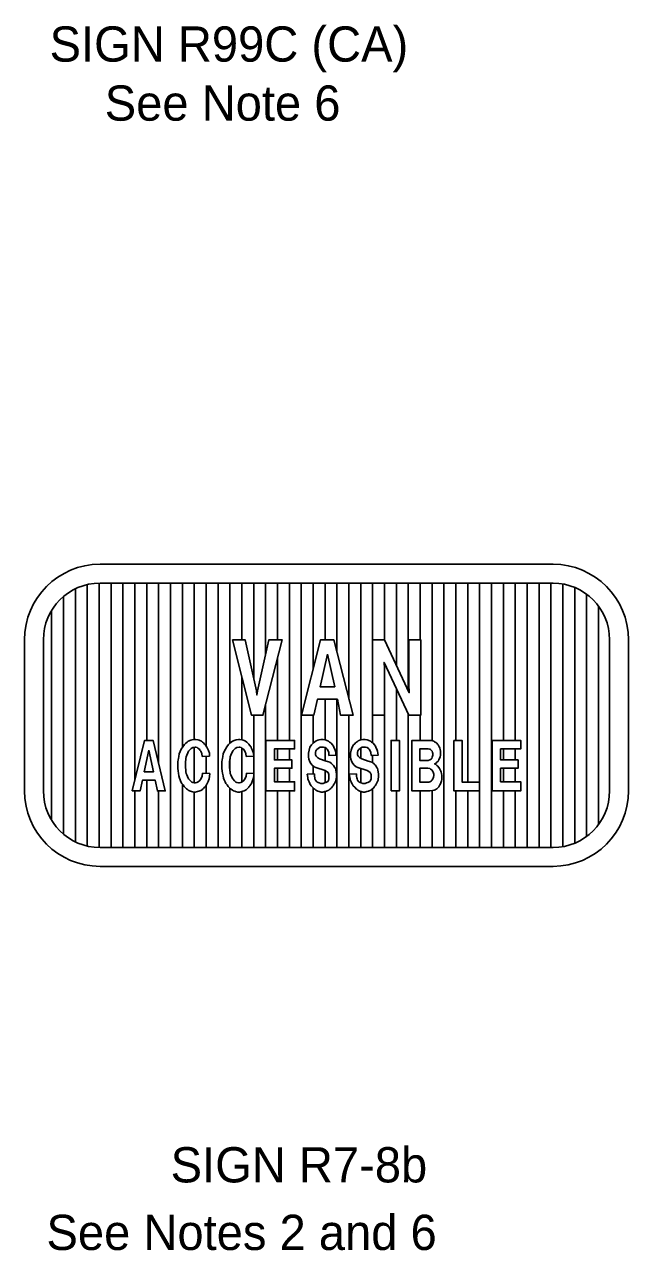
# Model space of a CAD drawing. Extents: x -1257 to -1074, y 318 to 440.
# Drawn here: x -1175.52 to -1163.52, y 326.56 to 350.91 of the extents above; entities that cross this region are included whole.
import ezdxf

# ---------------------------------------------------------------- set-up
doc = ezdxf.new("R2010")
doc.units = 0
doc.layers.add('mc_MISC-CONST-anno', color=7, linetype='Continuous')
doc.layers.add('rd_CONST-DETAIL', color=7, linetype='Continuous')

msp = doc.modelspace()

# ---------------------------------------------------------------- linework, layer by layer
at = {"layer": 'rd_CONST-DETAIL'}
for p, q in [((-1174.017, 340.189), (-1165.017, 340.189)), ((-1174.506, 334.678), (-1174.506, 339.699)), ((-1174.27, 334.595), (-1174.27, 339.783)), ((-1174.034, 334.564), (-1174.034, 339.812)), ((-1174.017, 339.814), (-1165.017, 339.814)), ((-1173.797, 334.564), (-1173.797, 339.814)), ((-1173.561, 334.564), (-1173.561, 339.814)), ((-1173.325, 335.899), (-1173.325, 339.814)), ((-1173.089, 336.689), (-1173.089, 339.814)), ((-1172.852, 336.229), (-1172.852, 339.814)), ((-1172.616, 334.564), (-1172.616, 339.814)), ((-1172.38, 336.551), (-1172.38, 339.814)), ((-1172.144, 336.712), (-1172.144, 339.814)), ((-1171.908, 336.576), (-1171.908, 339.814)), ((-1171.671, 334.564), (-1171.671, 339.814)), ((-1171.435, 336.637), (-1171.435, 339.814)), ((-1171.199, 338.689), (-1171.199, 339.814)), ((-1170.963, 337.923), (-1170.963, 339.814)), ((-1170.727, 338.398), (-1170.727, 339.814)), ((-1170.49, 338.689), (-1170.49, 339.814)), ((-1170.254, 336.689), (-1170.254, 339.814)), ((-1170.018, 334.564), (-1170.018, 339.814)), ((-1169.782, 338.113), (-1169.782, 339.814)), ((-1169.545, 338.689), (-1169.545, 339.814)), ((-1169.309, 338.442), (-1169.309, 339.814)), ((-1169.073, 337.513), (-1169.073, 339.814)), ((-1168.837, 336.702), (-1168.837, 339.814)), ((-1168.601, 336.641), (-1168.601, 339.814)), ((-1168.364, 338.689), (-1168.364, 339.814)), ((-1168.128, 338.184), (-1168.128, 339.814)), ((-1167.892, 337.677), (-1167.892, 339.814)), ((-1167.656, 338.689), (-1167.656, 339.814)), ((-1167.419, 336.685), (-1167.419, 339.814)), ((-1167.183, 334.564), (-1167.183, 339.814)), ((-1166.947, 336.689), (-1166.947, 339.814)), ((-1166.711, 335.862), (-1166.711, 339.814)), ((-1166.475, 334.564), (-1166.475, 339.814)), ((-1166.238, 334.564), (-1166.238, 339.814)), ((-1166.002, 336.689), (-1166.002, 339.814)), ((-1165.766, 336.689), (-1165.766, 339.814)), ((-1165.53, 334.564), (-1165.53, 339.814)), ((-1165.293, 334.564), (-1165.293, 339.814)), ((-1165.057, 334.564), (-1165.057, 339.814)), ((-1164.821, 334.583), (-1164.821, 339.795)), ((-1164.585, 334.65), (-1164.585, 339.726)), ((-1174.742, 334.831), (-1174.742, 339.546)), ((-1164.349, 334.785), (-1164.349, 339.591)), ((-1174.978, 335.107), (-1174.978, 339.271)), ((-1164.112, 335.023), (-1164.112, 339.356)), ((-1175.517, 335.689), (-1175.517, 338.689)), ((-1175.142, 335.689), (-1175.142, 338.689)), ((-1167.646, 337.189), (-1167.646, 338.689)), ((-1163.892, 335.689), (-1163.892, 338.689)), ((-1163.517, 335.689), (-1163.517, 338.689)), ((-1170.49, 336.689), (-1170.49, 338.326)), ((-1171.199, 336.705), (-1171.199, 337.945)), ((-1168.128, 336.689), (-1168.128, 337.715)), ((-1169.545, 336.705), (-1169.545, 337.507)), ((-1169.309, 334.564), (-1169.309, 337.507)), ((-1170.727, 334.564), (-1170.727, 337.397)), ((-1167.892, 334.564), (-1167.892, 337.209)), ((-1170.963, 336.035), (-1170.963, 337.189)), ((-1169.782, 336.635), (-1169.782, 337.189)), ((-1169.073, 334.564), (-1169.073, 337.189)), ((-1168.364, 334.564), (-1168.364, 337.189)), ((-1167.656, 336.689), (-1167.656, 337.189)), ((-1172.144, 335.847), (-1172.144, 336.552)), ((-1171.199, 335.865), (-1171.199, 336.54)), ((-1170.49, 336.303), (-1170.49, 336.523)), ((-1170.254, 336.303), (-1170.254, 336.523)), ((-1169.545, 336.286), (-1169.545, 336.547)), ((-1168.837, 336.337), (-1168.837, 336.538)), ((-1166.002, 336.303), (-1166.002, 336.523)), ((-1165.766, 336.303), (-1165.766, 336.523)), ((-1171.908, 336.039), (-1171.908, 336.378)), ((-1171.435, 336.078), (-1171.435, 336.327)), ((-1168.601, 336.246), (-1168.601, 336.391)), ((-1170.963, 334.564), (-1170.963, 335.984)), ((-1170.49, 335.87), (-1170.49, 336.137)), ((-1170.254, 335.87), (-1170.254, 336.137)), ((-1169.782, 336.026), (-1169.782, 336.183)), ((-1169.545, 335.849), (-1169.545, 336.091)), ((-1168.837, 335.849), (-1168.837, 336.134)), ((-1166.002, 335.87), (-1166.002, 336.137)), ((-1165.766, 335.87), (-1165.766, 336.137)), ((-1173.089, 334.564), (-1173.089, 335.901)), ((-1172.38, 334.564), (-1172.38, 335.824)), ((-1171.908, 334.564), (-1171.908, 335.801)), ((-1171.435, 334.564), (-1171.435, 335.74)), ((-1169.782, 334.564), (-1169.782, 335.748)), ((-1173.325, 334.564), (-1173.325, 335.689)), ((-1172.852, 334.564), (-1172.852, 335.689)), ((-1172.144, 334.564), (-1172.144, 335.665)), ((-1171.199, 334.564), (-1171.199, 335.674)), ((-1170.49, 334.564), (-1170.49, 335.689)), ((-1170.254, 334.564), (-1170.254, 335.689)), ((-1169.545, 334.564), (-1169.545, 335.674)), ((-1168.837, 334.564), (-1168.837, 335.675)), ((-1168.601, 334.564), (-1168.601, 335.733)), ((-1168.128, 334.564), (-1168.128, 335.689)), ((-1167.656, 334.564), (-1167.656, 335.689)), ((-1167.419, 334.564), (-1167.419, 335.695)), ((-1166.947, 334.564), (-1166.947, 335.689)), ((-1166.711, 334.564), (-1166.711, 335.689)), ((-1166.002, 334.564), (-1166.002, 335.689)), ((-1165.766, 334.564), (-1165.766, 335.689)), ((-1174.017, 334.564), (-1165.017, 334.564)), ((-1174.017, 334.189), (-1165.017, 334.189))]:
    msp.add_line(p, q, dxfattribs=at)
for points in [[(-1171.388, 338.689), (-1171.007, 337.189), (-1170.78, 337.189), (-1170.398, 338.689), (-1170.662, 338.689), (-1170.889, 337.673), (-1170.898, 337.59), (-1170.907, 337.673), (-1171.134, 338.689), (-1171.388, 338.689)], [(-1170.017, 337.189), (-1169.635, 338.689), (-1169.372, 338.689), (-1168.99, 337.189), (-1169.236, 337.189), (-1169.299, 337.507), (-1169.699, 337.507), (-1169.771, 337.189), (-1170.017, 337.189)], [(-1168.6, 338.689), (-1168.6, 337.189), (-1168.364, 337.189), (-1168.364, 338.122), (-1168.373, 338.24), (-1167.882, 337.189), (-1167.646, 337.189), (-1167.646, 338.689), (-1167.882, 338.689), (-1167.882, 337.803), (-1167.873, 337.637), (-1168.364, 338.689), (-1168.6, 338.689)], [(-1169.499, 338.405), (-1169.644, 337.756), (-1169.354, 337.756), (-1169.499, 338.405)], [(-1171.839, 336.381), (-1171.845, 336.437), (-1171.863, 336.492), (-1171.88, 336.531), (-1171.892, 336.555), (-1171.921, 336.594), (-1171.938, 336.618), (-1171.961, 336.641), (-1171.979, 336.657), (-1172.002, 336.673), (-1172.031, 336.689), (-1172.048, 336.696), (-1172.071, 336.704), (-1172.118, 336.712), (-1172.141, 336.712), (-1172.187, 336.704), (-1172.211, 336.696), (-1172.263, 336.673), (-1172.286, 336.657), (-1172.315, 336.633), (-1172.338, 336.61), (-1172.373, 336.563), (-1172.402, 336.515), (-1172.425, 336.468), (-1172.443, 336.421), (-1172.454, 336.374), (-1172.46, 336.334), (-1172.466, 336.303), (-1172.472, 336.263), (-1172.472, 336.208), (-1172.472, 336.137), (-1172.466, 336.082), (-1172.46, 336.043), (-1172.448, 335.988), (-1172.437, 335.941), (-1172.425, 335.909), (-1172.408, 335.87), (-1172.39, 335.838), (-1172.367, 335.807), (-1172.344, 335.775), (-1172.315, 335.744), (-1172.298, 335.728), (-1172.286, 335.72), (-1172.263, 335.704), (-1172.24, 335.689), (-1172.216, 335.681), (-1172.199, 335.673), (-1172.153, 335.665), (-1172.124, 335.665), (-1172.077, 335.673), (-1172.054, 335.681), (-1172.031, 335.689), (-1172.013, 335.696), (-1171.99, 335.712), (-1171.979, 335.72), (-1171.961, 335.736), (-1171.938, 335.759), (-1171.926, 335.775), (-1171.915, 335.791), (-1171.903, 335.807), (-1171.886, 335.838), (-1171.868, 335.878), (-1171.851, 335.925), (-1171.839, 335.972), (-1171.834, 336.035)], [(-1170.964, 336.381), (-1170.97, 336.437), (-1170.987, 336.492), (-1171.004, 336.531), (-1171.016, 336.555), (-1171.045, 336.594), (-1171.062, 336.618), (-1171.086, 336.641), (-1171.103, 336.657), (-1171.126, 336.673), (-1171.155, 336.689), (-1171.173, 336.696), (-1171.196, 336.704), (-1171.242, 336.712), (-1171.265, 336.712), (-1171.312, 336.704), (-1171.335, 336.696), (-1171.387, 336.673), (-1171.41, 336.657), (-1171.439, 336.633), (-1171.462, 336.61), (-1171.497, 336.563), (-1171.526, 336.515), (-1171.549, 336.468), (-1171.567, 336.421), (-1171.578, 336.374), (-1171.584, 336.334), (-1171.59, 336.303), (-1171.596, 336.263), (-1171.596, 336.208), (-1171.596, 336.137), (-1171.59, 336.082), (-1171.584, 336.043), (-1171.573, 335.988), (-1171.561, 335.941), (-1171.549, 335.909), (-1171.532, 335.87), (-1171.515, 335.838), (-1171.491, 335.807), (-1171.468, 335.775), (-1171.439, 335.744), (-1171.422, 335.728), (-1171.41, 335.72), (-1171.387, 335.704), (-1171.364, 335.689), (-1171.341, 335.681), (-1171.323, 335.673), (-1171.277, 335.665), (-1171.248, 335.665), (-1171.202, 335.673), (-1171.178, 335.681), (-1171.155, 335.689), (-1171.138, 335.696), (-1171.115, 335.712), (-1171.103, 335.72), (-1171.086, 335.736), (-1171.062, 335.759), (-1171.051, 335.775), (-1171.039, 335.791), (-1171.028, 335.807), (-1171.01, 335.838), (-1170.993, 335.878), (-1170.975, 335.925), (-1170.964, 335.972), (-1170.958, 336.035)], [(-1169.792, 336.626), (-1169.775, 336.641), (-1169.758, 336.657), (-1169.746, 336.665), (-1169.723, 336.681), (-1169.688, 336.696), (-1169.665, 336.704), (-1169.624, 336.712), (-1169.613, 336.712), (-1169.589, 336.712), (-1169.543, 336.704), (-1169.526, 336.696), (-1169.508, 336.689), (-1169.479, 336.673), (-1169.456, 336.657), (-1169.444, 336.649), (-1169.427, 336.633)], [(-1168.957, 336.626), (-1168.94, 336.641), (-1168.923, 336.657), (-1168.911, 336.665), (-1168.888, 336.681), (-1168.853, 336.696), (-1168.83, 336.704), (-1168.789, 336.712), (-1168.778, 336.712), (-1168.754, 336.712), (-1168.708, 336.704), (-1168.691, 336.696), (-1168.673, 336.689), (-1168.644, 336.673), (-1168.621, 336.657), (-1168.609, 336.649), (-1168.592, 336.633)], [(-1173.376, 335.689), (-1173.133, 336.689), (-1172.964, 336.689), (-1172.721, 335.689), (-1172.877, 335.689), (-1172.918, 335.901), (-1173.173, 335.901), (-1173.22, 335.689), (-1173.376, 335.689)], [(-1173.046, 336.5), (-1173.138, 336.067), (-1172.953, 336.067), (-1173.046, 336.5)], [(-1171.99, 336.374), (-1171.996, 336.429), (-1172.002, 336.444), (-1172.013, 336.476), (-1172.031, 336.5), (-1172.042, 336.515), (-1172.054, 336.523), (-1172.071, 336.539), (-1172.089, 336.547), (-1172.112, 336.555), (-1172.129, 336.555), (-1172.176, 336.547), (-1172.205, 336.531), (-1172.245, 336.492), (-1172.257, 336.476), (-1172.274, 336.444), (-1172.292, 336.397), (-1172.303, 336.366), (-1172.309, 336.334), (-1172.315, 336.311), (-1172.321, 336.263), (-1172.321, 336.224), (-1172.321, 336.216), (-1172.321, 336.177), (-1172.321, 336.153), (-1172.315, 336.106), (-1172.309, 336.067), (-1172.303, 336.035), (-1172.292, 336.004), (-1172.28, 335.972), (-1172.257, 335.925), (-1172.222, 335.885), (-1172.193, 335.862), (-1172.176, 335.854), (-1172.141, 335.846), (-1172.124, 335.846), (-1172.095, 335.854), (-1172.066, 335.87), (-1172.042, 335.885), (-1172.019, 335.917), (-1172.002, 335.948), (-1171.99, 335.98), (-1171.984, 336.043)], [(-1171.115, 336.374), (-1171.12, 336.429), (-1171.126, 336.444), (-1171.138, 336.476), (-1171.155, 336.5), (-1171.167, 336.515), (-1171.178, 336.523), (-1171.196, 336.539), (-1171.213, 336.547), (-1171.236, 336.555), (-1171.254, 336.555), (-1171.3, 336.547), (-1171.329, 336.531), (-1171.37, 336.492), (-1171.381, 336.476), (-1171.399, 336.444), (-1171.416, 336.397), (-1171.428, 336.366), (-1171.434, 336.334), (-1171.439, 336.311), (-1171.445, 336.263), (-1171.445, 336.224), (-1171.445, 336.216), (-1171.445, 336.177), (-1171.445, 336.153), (-1171.439, 336.106), (-1171.434, 336.067), (-1171.428, 336.035), (-1171.416, 336.004), (-1171.405, 335.972), (-1171.381, 335.925), (-1171.347, 335.885), (-1171.318, 335.862), (-1171.3, 335.854), (-1171.265, 335.846), (-1171.248, 335.846), (-1171.219, 335.854), (-1171.19, 335.87), (-1171.167, 335.885), (-1171.144, 335.917), (-1171.126, 335.948), (-1171.115, 335.98), (-1171.109, 336.043)], [(-1170.72, 335.689), (-1170.72, 336.689), (-1170.152, 336.689), (-1170.152, 336.523), (-1170.552, 336.523), (-1170.552, 336.303), (-1170.204, 336.303), (-1170.204, 336.137), (-1170.552, 336.137), (-1170.552, 335.87), (-1170.152, 335.87), (-1170.152, 335.689), (-1170.72, 335.689)], [(-1169.792, 336.626), (-1169.816, 336.602), (-1169.845, 336.555), (-1169.862, 336.5), (-1169.874, 336.437), (-1169.874, 336.366), (-1169.868, 336.319), (-1169.85, 336.263), (-1169.827, 336.232), (-1169.804, 336.2), (-1169.763, 336.169), (-1169.729, 336.153), (-1169.543, 336.09), (-1169.514, 336.074), (-1169.485, 336.051), (-1169.468, 336.011), (-1169.468, 335.972), (-1169.468, 335.948)], [(-1169.734, 336.429), (-1169.734, 336.452), (-1169.729, 336.484), (-1169.711, 336.507), (-1169.682, 336.531), (-1169.659, 336.547), (-1169.642, 336.555), (-1169.613, 336.555), (-1169.578, 336.555), (-1169.543, 336.547), (-1169.52, 336.531), (-1169.502, 336.515), (-1169.485, 336.484), (-1169.473, 336.452), (-1169.468, 336.389)], [(-1169.468, 336.389), (-1169.329, 336.397), (-1169.334, 336.437), (-1169.34, 336.476), (-1169.352, 336.515), (-1169.363, 336.539), (-1169.381, 336.578), (-1169.398, 336.602), (-1169.427, 336.633)], [(-1168.957, 336.626), (-1168.981, 336.602), (-1169.01, 336.555), (-1169.027, 336.5), (-1169.039, 336.437), (-1169.039, 336.366), (-1169.033, 336.319), (-1169.015, 336.263), (-1168.992, 336.232), (-1168.969, 336.2), (-1168.928, 336.169), (-1168.894, 336.153), (-1168.708, 336.09), (-1168.679, 336.074), (-1168.65, 336.051), (-1168.633, 336.011), (-1168.633, 335.972), (-1168.633, 335.948)], [(-1168.899, 336.429), (-1168.899, 336.452), (-1168.894, 336.484), (-1168.876, 336.507), (-1168.847, 336.531), (-1168.824, 336.547), (-1168.807, 336.555), (-1168.778, 336.555), (-1168.743, 336.555), (-1168.708, 336.547), (-1168.685, 336.531), (-1168.667, 336.515), (-1168.65, 336.484), (-1168.638, 336.452), (-1168.633, 336.389)], [(-1168.633, 336.389), (-1168.493, 336.397), (-1168.499, 336.437), (-1168.505, 336.476), (-1168.517, 336.515), (-1168.528, 336.539), (-1168.546, 336.578), (-1168.563, 336.602), (-1168.592, 336.633)], [(-1168.233, 335.689), (-1168.233, 336.689), (-1168.07, 336.689), (-1168.07, 335.689), (-1168.233, 335.689)], [(-1167.461, 336.689), (-1167.821, 336.689), (-1167.821, 335.689), (-1167.484, 335.689)], [(-1167.496, 336.523), (-1167.664, 336.523), (-1167.664, 336.295), (-1167.496, 336.295)], [(-1167.496, 336.523), (-1167.467, 336.515), (-1167.45, 336.507), (-1167.438, 336.5), (-1167.432, 336.492), (-1167.421, 336.476), (-1167.409, 336.452), (-1167.403, 336.429), (-1167.403, 336.397), (-1167.415, 336.358), (-1167.426, 336.334), (-1167.438, 336.319), (-1167.45, 336.311), (-1167.467, 336.303), (-1167.496, 336.295)], [(-1167.484, 335.689), (-1167.461, 335.689), (-1167.409, 335.696), (-1167.38, 335.704), (-1167.357, 335.712), (-1167.34, 335.72), (-1167.328, 335.728), (-1167.311, 335.744), (-1167.287, 335.767), (-1167.276, 335.783), (-1167.264, 335.807), (-1167.253, 335.83), (-1167.247, 335.846), (-1167.235, 335.885), (-1167.229, 335.917), (-1167.229, 335.933), (-1167.229, 335.996), (-1167.235, 336.035), (-1167.241, 336.059), (-1167.247, 336.082), (-1167.258, 336.106), (-1167.27, 336.13), (-1167.305, 336.177), (-1167.322, 336.193), (-1167.34, 336.208), (-1167.351, 336.216), (-1167.369, 336.224), (-1167.351, 336.232), (-1167.34, 336.24), (-1167.322, 336.256), (-1167.299, 336.279), (-1167.293, 336.287), (-1167.282, 336.311), (-1167.27, 336.334), (-1167.258, 336.366), (-1167.253, 336.397), (-1167.253, 336.413), (-1167.253, 336.476), (-1167.258, 336.507), (-1167.264, 336.539), (-1167.27, 336.555), (-1167.276, 336.563), (-1167.282, 336.578), (-1167.299, 336.602), (-1167.311, 336.618), (-1167.328, 336.633), (-1167.345, 336.649), (-1167.357, 336.657), (-1167.369, 336.665), (-1167.386, 336.673), (-1167.403, 336.681), (-1167.432, 336.689), (-1167.461, 336.689)], [(-1166.986, 336.689), (-1166.986, 335.689), (-1166.475, 335.689), (-1166.475, 335.862), (-1166.823, 335.862), (-1166.823, 336.689), (-1166.986, 336.689)], [(-1166.226, 335.689), (-1166.226, 336.689), (-1165.658, 336.689), (-1165.658, 336.523), (-1166.058, 336.523), (-1166.058, 336.303), (-1165.71, 336.303), (-1165.71, 336.137), (-1166.058, 336.137), (-1166.058, 335.87), (-1165.658, 335.87), (-1165.658, 335.689), (-1166.226, 335.689)], [(-1171.99, 336.374), (-1171.839, 336.381)], [(-1171.115, 336.374), (-1170.964, 336.381)], [(-1169.334, 335.885), (-1169.329, 335.893), (-1169.323, 335.925), (-1169.317, 335.964), (-1169.317, 336.004), (-1169.317, 336.027), (-1169.323, 336.059), (-1169.334, 336.106), (-1169.34, 336.13), (-1169.358, 336.161), (-1169.375, 336.193), (-1169.392, 336.208), (-1169.415, 336.232), (-1169.45, 336.256), (-1169.497, 336.271), (-1169.526, 336.279), (-1169.653, 336.326), (-1169.694, 336.35), (-1169.711, 336.366), (-1169.723, 336.381), (-1169.734, 336.405), (-1169.734, 336.429)], [(-1168.499, 335.885), (-1168.493, 335.893), (-1168.488, 335.925), (-1168.482, 335.964), (-1168.482, 336.004), (-1168.482, 336.027), (-1168.488, 336.059), (-1168.499, 336.106), (-1168.505, 336.13), (-1168.522, 336.161), (-1168.54, 336.193), (-1168.557, 336.208), (-1168.58, 336.232), (-1168.615, 336.256), (-1168.662, 336.271), (-1168.691, 336.279), (-1168.818, 336.326), (-1168.859, 336.35), (-1168.876, 336.366), (-1168.888, 336.381), (-1168.899, 336.405), (-1168.899, 336.429)], [(-1171.984, 336.043), (-1171.834, 336.035)], [(-1171.109, 336.043), (-1170.958, 336.035)], [(-1169.758, 336.004), (-1169.758, 336.027), (-1169.903, 336.019)], [(-1169.903, 336.019), (-1169.897, 335.988), (-1169.891, 335.956), (-1169.885, 335.925), (-1169.879, 335.909), (-1169.874, 335.893), (-1169.862, 335.87), (-1169.85, 335.838), (-1169.845, 335.83), (-1169.821, 335.791), (-1169.792, 335.759), (-1169.763, 335.728), (-1169.752, 335.72), (-1169.729, 335.704), (-1169.717, 335.696), (-1169.7, 335.689), (-1169.688, 335.681), (-1169.665, 335.673), (-1169.624, 335.665), (-1169.607, 335.665), (-1169.589, 335.665), (-1169.549, 335.673), (-1169.52, 335.681), (-1169.502, 335.689), (-1169.473, 335.704), (-1169.45, 335.72), (-1169.433, 335.736), (-1169.415, 335.752), (-1169.404, 335.767), (-1169.387, 335.791), (-1169.375, 335.807), (-1169.358, 335.838), (-1169.346, 335.862), (-1169.334, 335.885)], [(-1169.531, 335.854), (-1169.555, 335.846), (-1169.584, 335.838), (-1169.613, 335.838), (-1169.63, 335.838), (-1169.665, 335.846), (-1169.7, 335.862), (-1169.717, 335.878), (-1169.734, 335.901), (-1169.746, 335.925), (-1169.752, 335.948), (-1169.758, 335.98), (-1169.758, 336.004)], [(-1168.923, 336.004), (-1168.923, 336.027), (-1169.068, 336.019)], [(-1169.068, 336.019), (-1169.062, 335.988), (-1169.056, 335.956), (-1169.05, 335.925), (-1169.044, 335.909), (-1169.039, 335.893), (-1169.027, 335.87), (-1169.015, 335.838), (-1169.01, 335.83), (-1168.986, 335.791), (-1168.957, 335.759), (-1168.928, 335.728), (-1168.917, 335.72), (-1168.894, 335.704), (-1168.882, 335.696), (-1168.865, 335.689), (-1168.853, 335.681), (-1168.83, 335.673), (-1168.789, 335.665), (-1168.772, 335.665), (-1168.754, 335.665), (-1168.714, 335.673), (-1168.685, 335.681), (-1168.667, 335.689), (-1168.638, 335.704), (-1168.615, 335.72), (-1168.598, 335.736), (-1168.58, 335.752), (-1168.569, 335.767), (-1168.551, 335.791), (-1168.54, 335.807), (-1168.522, 335.838), (-1168.511, 335.862), (-1168.499, 335.885)], [(-1168.696, 335.854), (-1168.72, 335.846), (-1168.749, 335.838), (-1168.778, 335.838), (-1168.795, 335.838), (-1168.83, 335.846), (-1168.865, 335.862), (-1168.882, 335.878), (-1168.899, 335.901), (-1168.911, 335.925), (-1168.917, 335.948), (-1168.923, 335.98), (-1168.923, 336.004)], [(-1167.502, 336.137), (-1167.664, 336.137), (-1167.664, 335.862), (-1167.502, 335.862)], [(-1167.502, 336.137), (-1167.467, 336.13), (-1167.45, 336.122), (-1167.438, 336.114), (-1167.426, 336.106), (-1167.415, 336.09), (-1167.403, 336.074), (-1167.397, 336.059), (-1167.392, 336.043), (-1167.386, 336.019), (-1167.386, 335.996), (-1167.392, 335.964), (-1167.397, 335.941), (-1167.403, 335.925), (-1167.415, 335.909), (-1167.421, 335.901), (-1167.432, 335.885), (-1167.45, 335.878), (-1167.461, 335.87), (-1167.484, 335.862), (-1167.502, 335.862)], [(-1169.468, 335.948), (-1169.468, 335.925), (-1169.479, 335.893), (-1169.491, 335.878), (-1169.531, 335.854)], [(-1168.633, 335.948), (-1168.633, 335.925), (-1168.644, 335.893), (-1168.656, 335.878), (-1168.696, 335.854)]]:
    msp.add_lwpolyline(points, dxfattribs=at)
for centre, radius, start, end in [((-1174.017, 338.689), 1.5, 90, 180), ((-1165.017, 338.689), 1.5, 0, 90), ((-1174.017, 338.689), 1.125, 90, 180), ((-1165.017, 338.689), 1.125, 0, 90), ((-1174.017, 335.689), 1.5, 180, 270), ((-1174.017, 335.689), 1.125, 180, 270), ((-1165.017, 335.689), 1.5, 270, 0), ((-1165.017, 335.689), 1.125, 270, 0)]:
    msp.add_arc(centre, radius, start, end, dxfattribs=at)

# ---------------------------------------------------------------- texts
at = {"layer": 'mc_MISC-CONST-anno'}
for s, p in [('SIGN R99C (CA)', (-1175.019, 350.17)), ('See Note 6', (-1173.923, 348.998)), ('SIGN R7-8b', (-1172.614, 327.913)), ('See Notes 2 and 6', (-1175.081, 326.571))]:
    msp.add_text(s, height=0.7, dxfattribs=at).set_placement(p)

doc.saveas('drawing.dxf')
